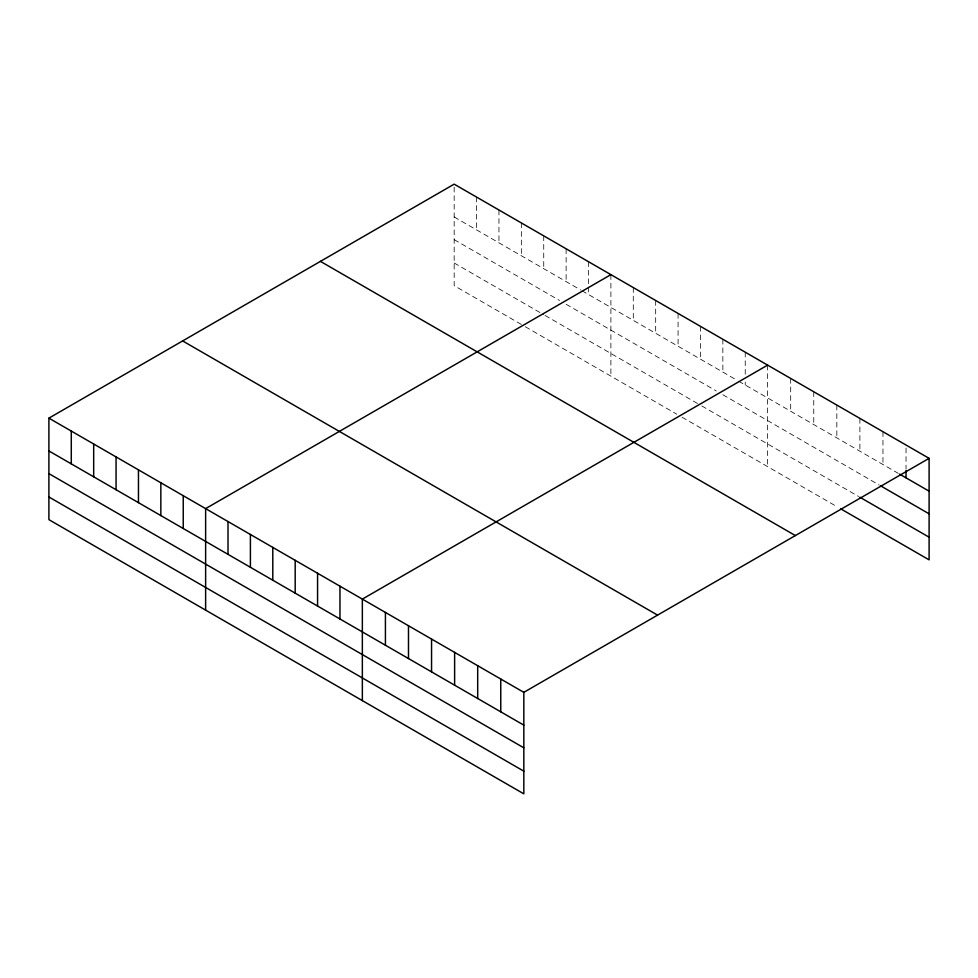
<?xml version="1.0" encoding="UTF-8"?>
<svg xmlns="http://www.w3.org/2000/svg" width="978" height="978" viewBox="0 0 978 978"><rect width="100%" height="100%" fill="white"/><g stroke="black" fill="none" stroke-linecap="round" stroke-linejoin="round"><path stroke-width="0.73" stroke-dasharray="4.89 3.67" d="M454.171 216.969L580.614 289.965M581.922 290.723L737.339 380.442M738.647 381.2L898.342 473.401M454.171 239.634L559.538 300.466M566.128 304.268L716.263 390.943M722.852 394.745L879.124 484.978M454.171 262.996L543.731 314.696M545.052 315.454L700.456 405.185M701.776 405.943L858.611 496.494M521.347 324.439L454.171 285.662L454.171 184.157M525.296 326.725L676.752 414.171M682.021 417.203L836.826 506.592M906.031 448.022L906.031 468.89M882.963 431.714L882.963 464.526M859.894 418.401L859.894 451.2M836.826 405.075L836.826 437.887M813.757 391.762L813.757 424.574M790.689 378.449L790.689 411.249M767.62 365.124L767.62 466.628M745.236 352.202L745.236 374.574M745.236 382.019L745.236 385.002M722.852 339.28L722.852 372.08M700.456 326.346L700.456 359.158M678.072 313.425L678.072 346.224M655.676 300.49L655.676 333.302M633.292 287.569L633.292 320.368M610.895 274.647L610.895 376.151M588.511 261.713L588.511 285.576M588.511 287.067L588.511 294.525M566.128 248.791L566.128 281.591M543.731 235.869L543.731 268.669M521.347 222.935L521.347 255.747M498.951 210.013L498.951 242.813M476.567 197.079L476.567 229.891"/><path stroke-width="1.47" d="M523.829 747.815L523.829 692.338L48.9 418.144L48.9 519.648L523.829 793.843L523.829 747.815L48.9 473.621M840.677 508.804L929.1 559.856L929.1 458.352L454.171 184.157L48.9 418.144M610.895 274.647L205.624 508.621L205.624 610.125M767.62 365.124L362.349 599.111L362.349 700.615M523.829 692.338L929.1 458.352M899.626 474.147L929.1 491.164M880.396 485.711L929.1 513.829M859.894 497.227L929.1 537.191M320.429 261.37L795.358 535.565M182.642 340.931L657.571 615.125M48.9 450.944L523.829 725.138M48.9 496.971L523.829 771.165M906.031 470.381L906.031 477.839M500.76 679.013L500.76 711.825M477.692 665.7L477.692 698.512M454.623 652.387L454.623 685.187M431.555 639.062L431.555 671.874M408.486 625.749L408.486 658.549M385.418 612.424L385.418 645.235M339.965 586.189L339.965 618.988M317.569 573.255L317.569 606.067M295.185 560.333L295.185 593.133M272.789 547.411L272.789 580.211M250.405 534.477L250.405 567.289M228.008 521.555L228.008 554.355M183.241 495.699L183.241 528.511M160.844 482.777L160.844 515.577M138.46 469.843L138.46 502.655M116.064 456.922L116.064 489.721M93.68 444L93.68 476.799M71.284 431.066L71.284 463.878"/></g></svg>
